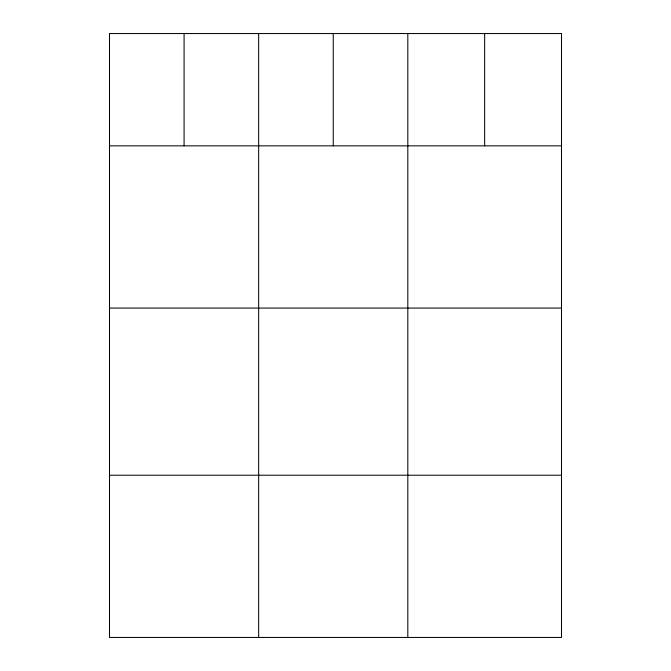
<?xml version="1.0" encoding="UTF-8"?>
<svg xmlns="http://www.w3.org/2000/svg" width="671" height="671" viewBox="0 0 671 671"><rect width="100%" height="100%" fill="white"/><g stroke="black" fill="none" stroke-linecap="round" stroke-linejoin="round"><path stroke-width="1.01" d="M561.501 145.85L561.501 637.45L109.499 637.45L109.499 33.55L561.501 33.55L561.501 145.85L109.499 145.85M109.499 308.081L561.501 308.081M109.499 475.219L561.501 475.219M484.663 33.55L484.663 145.85M407.817 33.55L407.817 637.45M333.244 33.55L333.244 145.85M258.662 33.55L258.662 637.45M184.08 33.55L184.08 145.85"/></g></svg>
